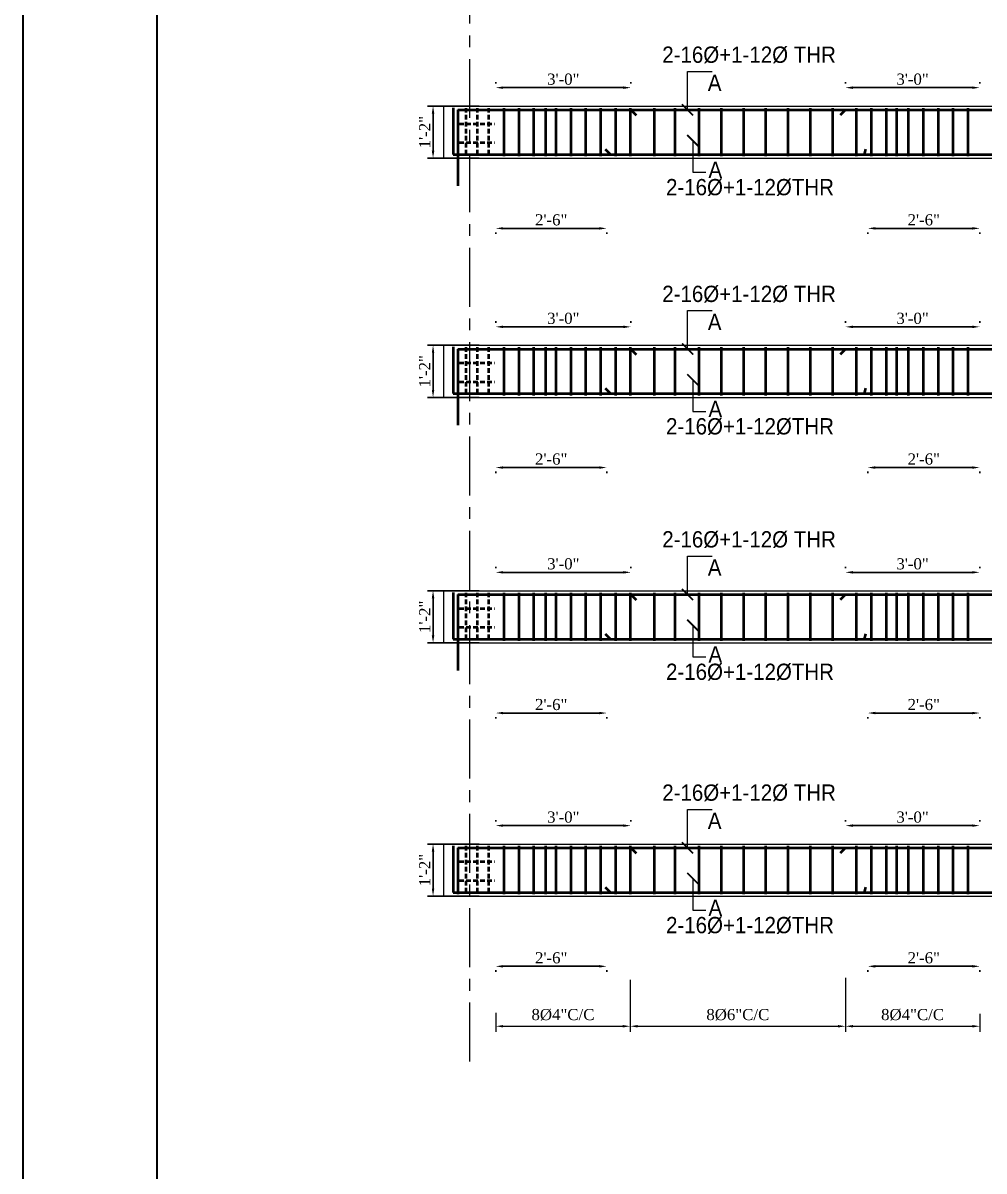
# Model space of a CAD drawing. Extents: x -2338379 to 930990, y -818978 to 106940.
# Drawn here: x 388874 to 389391, y -208401 to -207783 of the extents above; entities that cross this region are included whole.
import ezdxf

# ---------------------------------------------------------------- set-up
doc = ezdxf.new("R2010")
doc.units = 0
doc.header["$MEASUREMENT"] = 0
doc.header["$PDMODE"] = 34
doc.linetypes.add('CENTER', pattern=[50.8, 31.75, -6.35, 6.35, -6.35])
doc.linetypes.add('DASHED', pattern=[0.75, 0.5, -0.25])
doc.layers.get('0').update_dxf_attribs({"linetype": 'CONTINUOUS', "lineweight": 30})
doc.layers.get('DEFPOINTS').update_dxf_attribs({"linetype": 'CONTINUOUS'})
for name, color, linetype, lineweight in [('BARDIM', 7, 'CONTINUOUS', 15), ('Center', 11, 'CENTER', 15), ('rcc elevation', 253, 'CONTINUOUS', 18), ('rebar', 3, 'CONTINUOUS', 40), ('TEXT', 7, 'CONTINUOUS', 30)]:
    doc.layers.add(name, color=color, linetype=linetype, lineweight=lineweight)
doc.styles.add('ARIAL', font='arial.ttf', dxfattribs={"width": 0.9})
doc.styles.get("Standard").update_dxf_attribs({"font": 'times.ttf', "height": 6})
doc.styles.add('style1', font='arial.ttf')
doc.dimstyles.new('DIM1', dxfattribs={"dimscale": 0, "dimtxt": 7, "dimasz": 3, "dimexe": 3, "dimexo": 15, "dimgap": 2, "dimtad": 1, "dimdec": 0, "dimzin": 0, "dimdsep": 46, "dimlunit": 4, "dimtxsty": 'style1', "dimblk1": 'ARCHTICK', "dimblk2": 'ARCHTICK', "dimsah": 1, "dimcen": 0, "dimclrd": 6, "dimclre": 6, "dimclrt": 256, "dimadec": 0, "dimazin": 0, "dimtfac": 0.333333, "dimtdec": 0, "dimtofl": 0, "dimtmove": 2, "dimatfit": 3, "dimldrblk": 'ARCHTICK', "dimfxl": 1, "dimtolj": 1, "dimtzin": 0, "dimlwd": 13, "dimlwe": 13, "dimarcsym": 0})
doc.dimstyles.new('Standard$0', dxfattribs={"dimtxt": 6, "dimasz": 4, "dimexe": 3, "dimexo": 6, "dimgap": 3, "dimtad": 1, "dimdec": 1, "dimzin": 0, "dimdsep": 46, "dimlunit": 4, "dimtxsty": 'Standard', "dimcen": 0.09, "dimclrd": 6, "dimclre": 6, "dimclrt": 7, "dimadec": 0, "dimazin": 0, "dimtfac": 1, "dimtdec": 1, "dimtix": 1, "dimtofl": 0, "dimtmove": 1, "dimatfit": 3, "dimfxl": 1, "dimtolj": 1, "dimtzin": 0, "dimlwd": 18, "dimlwe": 18, "dimarcsym": 0})

# ---------------------------------------------------------------- blocks, each defined once
blk = doc.blocks.new('*D1057')
at = {"color": 6, "lineweight": 18, "transparency": 16777216}
for p, q in [((389201, -208297.97), (389201, -208326)), ((389128.6, -208315.73), (389128.6, -208326)), ((389132.6, -208323), (389197, -208323))]:
    blk.add_line(p, q, dxfattribs=at)
at = {"color": 6, "lineweight": 30, "transparency": 16777216}
for points in [[(389132.6, -208322.34), (389132.6, -208323.67), (389128.6, -208323)], [(389197, -208322.34), (389197, -208323.67), (389201, -208323)]]:
    blk.add_solid(points, dxfattribs=at)
at = {"layer": 'DEFPOINTS', "color": 0, "lineweight": 30, "transparency": 16777216}
for p in [(389201, -208291.97), (389128.6, -208309.73), (389201, -208323)]:
    blk.add_point(p, dxfattribs=at)
at = {"color": 7, "transparency": 16777216, "insert": (389164.8, -208316.83), "char_height": 6, "attachment_point": 5}
blk.add_mtext('\\A1;8%%c4"C/C', dxfattribs=at)
blk = doc.blocks.new('*D1058')
at = {"color": 6, "lineweight": 18, "transparency": 16777216}
for p, q in [((389201, -208297.97), (389201, -208326)), ((389316.82, -208296.85), (389316.82, -208326)), ((389205, -208323), (389312.82, -208323))]:
    blk.add_line(p, q, dxfattribs=at)
at = {"color": 6, "lineweight": 30, "transparency": 16777216}
for points in [[(389205, -208322.34), (389205, -208323.67), (389201, -208323)], [(389312.82, -208322.34), (389312.82, -208323.67), (389316.82, -208323)]]:
    blk.add_solid(points, dxfattribs=at)
at = {"layer": 'DEFPOINTS', "color": 0, "lineweight": 30, "transparency": 16777216}
for p in [(389201, -208291.97), (389316.82, -208290.85), (389316.82, -208323)]:
    blk.add_point(p, dxfattribs=at)
at = {"color": 7, "transparency": 16777216, "insert": (389258.91, -208316.83), "char_height": 6, "attachment_point": 5}
blk.add_mtext('\\A1;8%%C6"C/C', dxfattribs=at)
blk = doc.blocks.new('*D1059')
at = {"color": 6, "lineweight": 18, "transparency": 16777216}
for p, q in [((389316.82, -208296.85), (389316.82, -208326)), ((389389.11, -208316.4), (389389.11, -208326)), ((389320.82, -208323), (389385.11, -208323))]:
    blk.add_line(p, q, dxfattribs=at)
at = {"color": 6, "lineweight": 30, "transparency": 16777216}
for points in [[(389320.82, -208322.34), (389320.82, -208323.67), (389316.82, -208323)], [(389385.11, -208322.34), (389385.11, -208323.67), (389389.11, -208323)]]:
    blk.add_solid(points, dxfattribs=at)
at = {"layer": 'DEFPOINTS', "color": 0, "lineweight": 30, "transparency": 16777216}
for p in [(389316.82, -208290.85), (389389.11, -208310.4), (389389.11, -208323)]:
    blk.add_point(p, dxfattribs=at)
at = {"color": 7, "transparency": 16777216, "insert": (389352.96, -208316.83), "char_height": 6, "attachment_point": 5}
blk.add_mtext('\\A1;8%%C4"C/C', dxfattribs=at)
blk = doc.blocks.new('*D1060')
at = {"layer": 'DEFPOINTS', "color": 0, "lineweight": 30, "transparency": 16777216}
for p in [(389128.6, -208224.93), (389094.87, -208252.93), (389128.6, -208252.93)]:
    blk.add_point(p, dxfattribs=at)
at = {"layer": 'TEXT', "color": 6, "lineweight": -2, "transparency": 16777216}
for p, q in [((389119.6, -208224.93), (389091.87, -208224.93)), ((389094.87, -208228.93), (389094.87, -208248.93)), ((389119.6, -208252.93), (389091.87, -208252.93))]:
    blk.add_line(p, q, dxfattribs=at)
at = {"layer": 'TEXT', "color": 6, "lineweight": 30, "transparency": 16777216}
for points in [[(389094.2, -208228.93), (389095.54, -208228.93), (389094.87, -208224.93)], [(389094.2, -208248.93), (389095.54, -208248.93), (389094.87, -208252.93)]]:
    blk.add_solid(points, dxfattribs=at)
at = {"layer": 'TEXT', "color": 7, "transparency": 16777216, "insert": (389090.37, -208238.93), "char_height": 6, "attachment_point": 5, "rotation": 90}
blk.add_mtext('\\A1;1\'-2"', dxfattribs=at)
blk = doc.blocks.new('*D1061')
at = {"layer": 'DEFPOINTS', "color": 0, "lineweight": 30, "transparency": 16777216}
for p in [(389128.6, -208283.9), (389188.34, -208283.9), (389188.34, -208290.74)]:
    blk.add_point(p, dxfattribs=at)
at = {"layer": 'TEXT', "color": 6, "lineweight": -2, "transparency": 16777216}
for p, q in [((389128.6, -208292.9), (389128.6, -208293.74)), ((389132.6, -208290.74), (389184.34, -208290.74)), ((389188.34, -208292.9), (389188.34, -208293.74))]:
    blk.add_line(p, q, dxfattribs=at)
at = {"layer": 'TEXT', "color": 6, "lineweight": 30, "transparency": 16777216}
for points in [[(389132.6, -208290.07), (389132.6, -208291.41), (389128.6, -208290.74)], [(389184.34, -208290.07), (389184.34, -208291.41), (389188.34, -208290.74)]]:
    blk.add_solid(points, dxfattribs=at)
at = {"layer": 'TEXT', "color": 7, "transparency": 16777216, "insert": (389158.47, -208286.19), "char_height": 6, "attachment_point": 5}
blk.add_mtext('\\A1;2\'-6"', dxfattribs=at)
blk = doc.blocks.new('*D1062')
at = {"layer": 'DEFPOINTS', "color": 0, "lineweight": 30, "transparency": 16777216}
for p in [(389328.84, -208283.9), (389389.11, -208283.9), (389328.84, -208290.74)]:
    blk.add_point(p, dxfattribs=at)
at = {"layer": 'TEXT', "color": 6, "lineweight": -2, "transparency": 16777216}
for p, q in [((389328.84, -208292.9), (389328.84, -208293.74)), ((389385.11, -208290.74), (389332.84, -208290.74)), ((389389.11, -208292.9), (389389.11, -208293.74))]:
    blk.add_line(p, q, dxfattribs=at)
at = {"layer": 'TEXT', "color": 6, "lineweight": 30, "transparency": 16777216}
for points in [[(389332.84, -208290.07), (389332.84, -208291.41), (389328.84, -208290.74)], [(389385.11, -208290.07), (389385.11, -208291.41), (389389.11, -208290.74)]]:
    blk.add_solid(points, dxfattribs=at)
at = {"layer": 'TEXT', "color": 7, "transparency": 16777216, "insert": (389358.98, -208286.19), "char_height": 6, "attachment_point": 5}
blk.add_mtext('\\A1;2\'-6"', dxfattribs=at)
blk = doc.blocks.new('*D1096')
at = {"layer": 'DEFPOINTS', "color": 0, "lineweight": 30, "transparency": 16777216}
for p in [(389201.34, -208214.99), (389128.6, -208221.82), (389201.34, -208221.82)]:
    blk.add_point(p, dxfattribs=at)
at = {"layer": 'TEXT', "color": 6, "lineweight": -2, "transparency": 16777216}
for p, q in [((389128.6, -208212.82), (389128.6, -208211.99)), ((389132.6, -208214.99), (389197.34, -208214.99)), ((389201.34, -208212.82), (389201.34, -208211.99))]:
    blk.add_line(p, q, dxfattribs=at)
at = {"layer": 'TEXT', "color": 6, "lineweight": 30, "transparency": 16777216}
for points in [[(389132.6, -208214.32), (389132.6, -208215.65), (389128.6, -208214.99)], [(389197.34, -208214.32), (389197.34, -208215.65), (389201.34, -208214.99)]]:
    blk.add_solid(points, dxfattribs=at)
at = {"layer": 'TEXT', "color": 7, "transparency": 16777216, "insert": (389164.97, -208210.43), "char_height": 6, "attachment_point": 5}
blk.add_mtext('\\A1;3\'-0"', dxfattribs=at)
blk = doc.blocks.new('*D1097')
at = {"layer": 'DEFPOINTS', "color": 0, "lineweight": 30, "transparency": 16777216}
for p in [(389389.08, -208214.99), (389316.82, -208221.82), (389389.08, -208221.82)]:
    blk.add_point(p, dxfattribs=at)
at = {"layer": 'TEXT', "color": 6, "lineweight": -2, "transparency": 16777216}
for p, q in [((389316.82, -208212.82), (389316.82, -208211.99)), ((389320.82, -208214.99), (389385.08, -208214.99)), ((389389.08, -208212.82), (389389.08, -208211.99))]:
    blk.add_line(p, q, dxfattribs=at)
at = {"layer": 'TEXT', "color": 6, "lineweight": 30, "transparency": 16777216}
for points in [[(389320.82, -208214.32), (389320.82, -208215.65), (389316.82, -208214.99)], [(389385.08, -208214.32), (389385.08, -208215.65), (389389.08, -208214.99)]]:
    blk.add_solid(points, dxfattribs=at)
at = {"layer": 'TEXT', "color": 7, "transparency": 16777216, "insert": (389352.95, -208210.43), "char_height": 6, "attachment_point": 5}
blk.add_mtext('\\A1;3\'-0"', dxfattribs=at)
blk = doc.blocks.new('*D1108')
at = {"layer": 'DEFPOINTS', "color": 0, "lineweight": 30, "transparency": 16777216}
for p in [(389128.6, -208088.57), (389094.87, -208116.57), (389128.6, -208116.57)]:
    blk.add_point(p, dxfattribs=at)
at = {"layer": 'TEXT', "color": 6, "lineweight": -2, "transparency": 16777216}
for p, q in [((389119.6, -208088.57), (389091.87, -208088.57)), ((389094.87, -208092.57), (389094.87, -208112.57)), ((389119.6, -208116.57), (389091.87, -208116.57))]:
    blk.add_line(p, q, dxfattribs=at)
at = {"layer": 'TEXT', "color": 6, "lineweight": 30, "transparency": 16777216}
for points in [[(389094.2, -208092.57), (389095.54, -208092.57), (389094.87, -208088.57)], [(389094.2, -208112.57), (389095.54, -208112.57), (389094.87, -208116.57)]]:
    blk.add_solid(points, dxfattribs=at)
at = {"layer": 'TEXT', "color": 7, "transparency": 16777216, "insert": (389090.37, -208102.57), "char_height": 6, "attachment_point": 5, "rotation": 90}
blk.add_mtext('\\A1;1\'-2"', dxfattribs=at)
blk = doc.blocks.new('*D1109')
at = {"layer": 'DEFPOINTS', "color": 0, "lineweight": 30, "transparency": 16777216}
for p in [(389128.6, -208147.53), (389188.34, -208147.53), (389188.34, -208154.37)]:
    blk.add_point(p, dxfattribs=at)
at = {"layer": 'TEXT', "color": 6, "lineweight": -2, "transparency": 16777216}
for p, q in [((389128.6, -208156.53), (389128.6, -208157.37)), ((389132.6, -208154.37), (389184.34, -208154.37)), ((389188.34, -208156.53), (389188.34, -208157.37))]:
    blk.add_line(p, q, dxfattribs=at)
at = {"layer": 'TEXT', "color": 6, "lineweight": 30, "transparency": 16777216}
for points in [[(389132.6, -208153.71), (389132.6, -208155.04), (389128.6, -208154.37)], [(389184.34, -208153.71), (389184.34, -208155.04), (389188.34, -208154.37)]]:
    blk.add_solid(points, dxfattribs=at)
at = {"layer": 'TEXT', "color": 7, "transparency": 16777216, "insert": (389158.47, -208149.82), "char_height": 6, "attachment_point": 5}
blk.add_mtext('\\A1;2\'-6"', dxfattribs=at)
blk = doc.blocks.new('*D1110')
at = {"layer": 'DEFPOINTS', "color": 0, "lineweight": 30, "transparency": 16777216}
for p in [(389328.84, -208147.53), (389389.11, -208147.53), (389328.84, -208154.37)]:
    blk.add_point(p, dxfattribs=at)
at = {"layer": 'TEXT', "color": 6, "lineweight": -2, "transparency": 16777216}
for p, q in [((389328.84, -208156.53), (389328.84, -208157.37)), ((389385.11, -208154.37), (389332.84, -208154.37)), ((389389.11, -208156.53), (389389.11, -208157.37))]:
    blk.add_line(p, q, dxfattribs=at)
at = {"layer": 'TEXT', "color": 6, "lineweight": 30, "transparency": 16777216}
for points in [[(389332.84, -208153.71), (389332.84, -208155.04), (389328.84, -208154.37)], [(389385.11, -208153.71), (389385.11, -208155.04), (389389.11, -208154.37)]]:
    blk.add_solid(points, dxfattribs=at)
at = {"layer": 'TEXT', "color": 7, "transparency": 16777216, "insert": (389358.98, -208149.82), "char_height": 6, "attachment_point": 5}
blk.add_mtext('\\A1;2\'-6"', dxfattribs=at)
blk = doc.blocks.new('*D1121')
at = {"layer": 'DEFPOINTS', "color": 0, "lineweight": 30, "transparency": 16777216}
for p in [(389201.34, -208078.62), (389128.6, -208085.46), (389201.34, -208085.46)]:
    blk.add_point(p, dxfattribs=at)
at = {"layer": 'TEXT', "color": 6, "lineweight": -2, "transparency": 16777216}
for p, q in [((389128.6, -208076.46), (389128.6, -208075.62)), ((389132.6, -208078.62), (389197.34, -208078.62)), ((389201.34, -208076.46), (389201.34, -208075.62))]:
    blk.add_line(p, q, dxfattribs=at)
at = {"layer": 'TEXT', "color": 6, "lineweight": 30, "transparency": 16777216}
for points in [[(389132.6, -208077.95), (389132.6, -208079.28), (389128.6, -208078.62)], [(389197.34, -208077.95), (389197.34, -208079.28), (389201.34, -208078.62)]]:
    blk.add_solid(points, dxfattribs=at)
at = {"layer": 'TEXT', "color": 7, "transparency": 16777216, "insert": (389164.97, -208074.07), "char_height": 6, "attachment_point": 5}
blk.add_mtext('\\A1;3\'-0"', dxfattribs=at)
blk = doc.blocks.new('*D1122')
at = {"layer": 'DEFPOINTS', "color": 0, "lineweight": 30, "transparency": 16777216}
for p in [(389389.08, -208078.62), (389316.82, -208085.46), (389389.08, -208085.46)]:
    blk.add_point(p, dxfattribs=at)
at = {"layer": 'TEXT', "color": 6, "lineweight": -2, "transparency": 16777216}
for p, q in [((389316.82, -208076.46), (389316.82, -208075.62)), ((389320.82, -208078.62), (389385.08, -208078.62)), ((389389.08, -208076.46), (389389.08, -208075.62))]:
    blk.add_line(p, q, dxfattribs=at)
at = {"layer": 'TEXT', "color": 6, "lineweight": 30, "transparency": 16777216}
for points in [[(389320.82, -208077.95), (389320.82, -208079.28), (389316.82, -208078.62)], [(389385.08, -208077.95), (389385.08, -208079.28), (389389.08, -208078.62)]]:
    blk.add_solid(points, dxfattribs=at)
at = {"layer": 'TEXT', "color": 7, "transparency": 16777216, "insert": (389352.95, -208074.07), "char_height": 6, "attachment_point": 5}
blk.add_mtext('\\A1;3\'-0"', dxfattribs=at)
blk = doc.blocks.new('*D1135')
at = {"layer": 'DEFPOINTS', "color": 0, "lineweight": 30, "transparency": 16777216}
for p in [(389128.6, -207956.4), (389094.87, -207984.4), (389128.6, -207984.4)]:
    blk.add_point(p, dxfattribs=at)
at = {"layer": 'TEXT', "color": 6, "lineweight": -2, "transparency": 16777216}
for p, q in [((389119.6, -207956.4), (389091.87, -207956.4)), ((389094.87, -207960.4), (389094.87, -207980.4)), ((389119.6, -207984.4), (389091.87, -207984.4))]:
    blk.add_line(p, q, dxfattribs=at)
at = {"layer": 'TEXT', "color": 6, "lineweight": 30, "transparency": 16777216}
for points in [[(389094.2, -207960.4), (389095.54, -207960.4), (389094.87, -207956.4)], [(389094.2, -207980.4), (389095.54, -207980.4), (389094.87, -207984.4)]]:
    blk.add_solid(points, dxfattribs=at)
at = {"layer": 'TEXT', "color": 7, "transparency": 16777216, "insert": (389090.37, -207970.4), "char_height": 6, "attachment_point": 5, "rotation": 90}
blk.add_mtext('\\A1;1\'-2"', dxfattribs=at)
blk = doc.blocks.new('*D1136')
at = {"layer": 'DEFPOINTS', "color": 0, "lineweight": 30, "transparency": 16777216}
for p in [(389128.6, -208015.37), (389188.34, -208015.37), (389188.34, -208022.2)]:
    blk.add_point(p, dxfattribs=at)
at = {"layer": 'TEXT', "color": 6, "lineweight": -2, "transparency": 16777216}
for p, q in [((389132.6, -208022.2), (389184.34, -208022.2)), ((389128.6, -208024.37), (389128.6, -208025.2)), ((389188.34, -208024.37), (389188.34, -208025.2))]:
    blk.add_line(p, q, dxfattribs=at)
at = {"layer": 'TEXT', "color": 6, "lineweight": 30, "transparency": 16777216}
for points in [[(389132.6, -208021.54), (389132.6, -208022.87), (389128.6, -208022.2)], [(389184.34, -208021.54), (389184.34, -208022.87), (389188.34, -208022.2)]]:
    blk.add_solid(points, dxfattribs=at)
at = {"layer": 'TEXT', "color": 7, "transparency": 16777216, "insert": (389158.47, -208017.65), "char_height": 6, "attachment_point": 5}
blk.add_mtext('\\A1;2\'-6"', dxfattribs=at)
blk = doc.blocks.new('*D1137')
at = {"layer": 'DEFPOINTS', "color": 0, "lineweight": 30, "transparency": 16777216}
for p in [(389328.84, -208015.37), (389389.11, -208015.37), (389328.84, -208022.2)]:
    blk.add_point(p, dxfattribs=at)
at = {"layer": 'TEXT', "color": 6, "lineweight": -2, "transparency": 16777216}
for p, q in [((389385.11, -208022.2), (389332.84, -208022.2)), ((389328.84, -208024.37), (389328.84, -208025.2)), ((389389.11, -208024.37), (389389.11, -208025.2))]:
    blk.add_line(p, q, dxfattribs=at)
at = {"layer": 'TEXT', "color": 6, "lineweight": 30, "transparency": 16777216}
for points in [[(389332.84, -208021.54), (389332.84, -208022.87), (389328.84, -208022.2)], [(389385.11, -208021.54), (389385.11, -208022.87), (389389.11, -208022.2)]]:
    blk.add_solid(points, dxfattribs=at)
at = {"layer": 'TEXT', "color": 7, "transparency": 16777216, "insert": (389358.98, -208017.65), "char_height": 6, "attachment_point": 5}
blk.add_mtext('\\A1;2\'-6"', dxfattribs=at)
blk = doc.blocks.new('*D1148')
at = {"layer": 'DEFPOINTS', "color": 0, "lineweight": 30, "transparency": 16777216}
for p in [(389201.34, -207946.45), (389128.6, -207953.29), (389201.34, -207953.29)]:
    blk.add_point(p, dxfattribs=at)
at = {"layer": 'TEXT', "color": 6, "lineweight": -2, "transparency": 16777216}
for p, q in [((389128.6, -207944.29), (389128.6, -207943.45)), ((389201.34, -207944.29), (389201.34, -207943.45)), ((389132.6, -207946.45), (389197.34, -207946.45))]:
    blk.add_line(p, q, dxfattribs=at)
at = {"layer": 'TEXT', "color": 6, "lineweight": 30, "transparency": 16777216}
for points in [[(389132.6, -207945.78), (389132.6, -207947.12), (389128.6, -207946.45)], [(389197.34, -207945.78), (389197.34, -207947.12), (389201.34, -207946.45)]]:
    blk.add_solid(points, dxfattribs=at)
at = {"layer": 'TEXT', "color": 7, "transparency": 16777216, "insert": (389164.97, -207941.9), "char_height": 6, "attachment_point": 5}
blk.add_mtext('\\A1;3\'-0"', dxfattribs=at)
blk = doc.blocks.new('*D1149')
at = {"layer": 'DEFPOINTS', "color": 0, "lineweight": 30, "transparency": 16777216}
for p in [(389389.08, -207946.45), (389316.82, -207953.29), (389389.08, -207953.29)]:
    blk.add_point(p, dxfattribs=at)
at = {"layer": 'TEXT', "color": 6, "lineweight": -2, "transparency": 16777216}
for p, q in [((389316.82, -207944.29), (389316.82, -207943.45)), ((389389.08, -207944.29), (389389.08, -207943.45)), ((389320.82, -207946.45), (389385.08, -207946.45))]:
    blk.add_line(p, q, dxfattribs=at)
at = {"layer": 'TEXT', "color": 6, "lineweight": 30, "transparency": 16777216}
for points in [[(389320.82, -207945.78), (389320.82, -207947.12), (389316.82, -207946.45)], [(389385.08, -207945.78), (389385.08, -207947.12), (389389.08, -207946.45)]]:
    blk.add_solid(points, dxfattribs=at)
at = {"layer": 'TEXT', "color": 7, "transparency": 16777216, "insert": (389352.95, -207941.9), "char_height": 6, "attachment_point": 5}
blk.add_mtext('\\A1;3\'-0"', dxfattribs=at)
blk = doc.blocks.new('*D1162')
at = {"layer": 'DEFPOINTS', "color": 0, "lineweight": 30, "transparency": 16777216}
for p in [(389128.6, -207827.62), (389094.87, -207855.62), (389128.6, -207855.62)]:
    blk.add_point(p, dxfattribs=at)
at = {"layer": 'TEXT', "color": 6, "lineweight": -2, "transparency": 16777216}
for p, q in [((389119.6, -207827.62), (389091.87, -207827.62)), ((389094.87, -207831.62), (389094.87, -207851.62)), ((389119.6, -207855.62), (389091.87, -207855.62))]:
    blk.add_line(p, q, dxfattribs=at)
at = {"layer": 'TEXT', "color": 6, "lineweight": 30, "transparency": 16777216}
for points in [[(389094.2, -207831.62), (389095.54, -207831.62), (389094.87, -207827.62)], [(389094.2, -207851.62), (389095.54, -207851.62), (389094.87, -207855.62)]]:
    blk.add_solid(points, dxfattribs=at)
at = {"layer": 'TEXT', "color": 7, "transparency": 16777216, "insert": (389090.37, -207841.62), "char_height": 6, "attachment_point": 5, "rotation": 90}
blk.add_mtext('\\A1;1\'-2"', dxfattribs=at)
blk = doc.blocks.new('*D1163')
at = {"layer": 'DEFPOINTS', "color": 0, "lineweight": 30, "transparency": 16777216}
for p in [(389128.6, -207886.59), (389188.34, -207886.59), (389188.34, -207893.43)]:
    blk.add_point(p, dxfattribs=at)
at = {"layer": 'TEXT', "color": 6, "lineweight": -2, "transparency": 16777216}
for p, q in [((389132.6, -207893.43), (389184.34, -207893.43)), ((389128.6, -207895.59), (389128.6, -207896.43)), ((389188.34, -207895.59), (389188.34, -207896.43))]:
    blk.add_line(p, q, dxfattribs=at)
at = {"layer": 'TEXT', "color": 6, "lineweight": 30, "transparency": 16777216}
for points in [[(389132.6, -207892.76), (389132.6, -207894.09), (389128.6, -207893.43)], [(389184.34, -207892.76), (389184.34, -207894.09), (389188.34, -207893.43)]]:
    blk.add_solid(points, dxfattribs=at)
at = {"layer": 'TEXT', "color": 7, "transparency": 16777216, "insert": (389158.47, -207888.87), "char_height": 6, "attachment_point": 5}
blk.add_mtext('\\A1;2\'-6"', dxfattribs=at)
blk = doc.blocks.new('*D1164')
at = {"layer": 'DEFPOINTS', "color": 0, "lineweight": 30, "transparency": 16777216}
for p in [(389328.84, -207886.59), (389389.11, -207886.59), (389328.84, -207893.43)]:
    blk.add_point(p, dxfattribs=at)
at = {"layer": 'TEXT', "color": 6, "lineweight": -2, "transparency": 16777216}
for p, q in [((389385.11, -207893.43), (389332.84, -207893.43)), ((389328.84, -207895.59), (389328.84, -207896.43)), ((389389.11, -207895.59), (389389.11, -207896.43))]:
    blk.add_line(p, q, dxfattribs=at)
at = {"layer": 'TEXT', "color": 6, "lineweight": 30, "transparency": 16777216}
for points in [[(389332.84, -207892.76), (389332.84, -207894.09), (389328.84, -207893.43)], [(389385.11, -207892.76), (389385.11, -207894.09), (389389.11, -207893.43)]]:
    blk.add_solid(points, dxfattribs=at)
at = {"layer": 'TEXT', "color": 7, "transparency": 16777216, "insert": (389358.98, -207888.87), "char_height": 6, "attachment_point": 5}
blk.add_mtext('\\A1;2\'-6"', dxfattribs=at)
blk = doc.blocks.new('*D1175')
at = {"layer": 'DEFPOINTS', "color": 0, "lineweight": 30, "transparency": 16777216}
for p in [(389201.34, -207817.67), (389128.6, -207824.51), (389201.34, -207824.51)]:
    blk.add_point(p, dxfattribs=at)
at = {"layer": 'TEXT', "color": 6, "lineweight": -2, "transparency": 16777216}
for p, q in [((389128.6, -207815.51), (389128.6, -207814.67)), ((389132.6, -207817.67), (389197.34, -207817.67)), ((389201.34, -207815.51), (389201.34, -207814.67))]:
    blk.add_line(p, q, dxfattribs=at)
at = {"layer": 'TEXT', "color": 6, "lineweight": 30, "transparency": 16777216}
for points in [[(389132.6, -207817), (389132.6, -207818.34), (389128.6, -207817.67)], [(389197.34, -207817), (389197.34, -207818.34), (389201.34, -207817.67)]]:
    blk.add_solid(points, dxfattribs=at)
at = {"layer": 'TEXT', "color": 7, "transparency": 16777216, "insert": (389164.97, -207813.12), "char_height": 6, "attachment_point": 5}
blk.add_mtext('\\A1;3\'-0"', dxfattribs=at)
blk = doc.blocks.new('*D1176')
at = {"layer": 'DEFPOINTS', "color": 0, "lineweight": 30, "transparency": 16777216}
for p in [(389389.08, -207817.67), (389316.82, -207824.51), (389389.08, -207824.51)]:
    blk.add_point(p, dxfattribs=at)
at = {"layer": 'TEXT', "color": 6, "lineweight": -2, "transparency": 16777216}
for p, q in [((389316.82, -207815.51), (389316.82, -207814.67)), ((389320.82, -207817.67), (389385.08, -207817.67)), ((389389.08, -207815.51), (389389.08, -207814.67))]:
    blk.add_line(p, q, dxfattribs=at)
at = {"layer": 'TEXT', "color": 6, "lineweight": 30, "transparency": 16777216}
for points in [[(389320.82, -207817), (389320.82, -207818.34), (389316.82, -207817.67)], [(389385.08, -207817), (389385.08, -207818.34), (389389.08, -207817.67)]]:
    blk.add_solid(points, dxfattribs=at)
at = {"layer": 'TEXT', "color": 7, "transparency": 16777216, "insert": (389352.95, -207813.12), "char_height": 6, "attachment_point": 5}
blk.add_mtext('\\A1;3\'-0"', dxfattribs=at)

msp = doc.modelspace()

# ---------------------------------------------------------------- linework, layer by layer
at = {"color": 3}
for points in [[(392051.75, -209594.54), (392051.75, -207168.14), (388874.15, -207168.14), (388874.15, -209594.54)], [(391979.75, -209522.54), (391979.75, -207240.14), (388946.15, -207240.14), (388946.15, -209522.54)]]:
    msp.add_lwpolyline(points, close=True, dxfattribs=at)
at = {"layer": 'Center'}
msp.add_line((389114.6, -208341.99), (389114.6, -207453.84), dxfattribs=at)
at = {"layer": 'rcc elevation', "ltscale": 20}
for p, q in [((389100.6, -207855.62), (389100.6, -207827.62)), ((389100.6, -207827.62), (389389.08, -207827.62)), ((389389.08, -207827.62), (389677.56, -207827.62)), ((389100.6, -207855.62), (389389.08, -207855.62)), ((389389.08, -207855.62), (389677.56, -207855.62)), ((389100.6, -207984.4), (389100.6, -207956.4)), ((389100.6, -207956.4), (389389.08, -207956.4)), ((389389.08, -207956.4), (389677.56, -207956.4)), ((389100.6, -207984.4), (389389.08, -207984.4)), ((389389.08, -207984.4), (389677.56, -207984.4)), ((389100.6, -208116.57), (389100.6, -208088.57)), ((389100.6, -208088.57), (389389.08, -208088.57)), ((389389.08, -208088.57), (389677.56, -208088.57)), ((389100.6, -208116.57), (389389.08, -208116.57)), ((389389.08, -208116.57), (389677.56, -208116.57)), ((389100.6, -208252.93), (389100.6, -208224.93)), ((389100.6, -208224.93), (389389.08, -208224.93)), ((389389.08, -208224.93), (389677.56, -208224.93)), ((389100.6, -208252.93), (389389.08, -208252.93)), ((389389.08, -208252.93), (389677.56, -208252.93))]:
    msp.add_line(p, q, dxfattribs=at)
at = {"layer": 'rebar', "ltscale": 20}
for p, q in [((389105.64, -207828.49), (389105.64, -207853.62)), ((389108.27, -207829.62), (391168.69, -207829.62)), ((389108.27, -207829.62), (389108.27, -207870.54)), ((389201.34, -207829.62), (389204.19, -207832.47)), ((389316.82, -207829.62), (389313.97, -207832.47)), ((389187.49, -207850.77), (389190.34, -207853.62)), ((389327.69, -207850.77), (389326.84, -207853.62)), ((389105.64, -207853.62), (391168.69, -207853.62)), ((389105.64, -207957.27), (389105.64, -207982.4)), ((389108.27, -207958.4), (391168.69, -207958.4)), ((389108.27, -207958.4), (389108.27, -207999.32)), ((389201.34, -207958.4), (389204.19, -207961.25)), ((389316.82, -207958.4), (389313.97, -207961.25)), ((389187.49, -207979.55), (389190.34, -207982.4)), ((389327.69, -207979.55), (389326.84, -207982.4)), ((389105.64, -207982.4), (391168.69, -207982.4)), ((389105.64, -208089.44), (389105.64, -208114.57)), ((389108.27, -208090.57), (391168.69, -208090.57)), ((389108.27, -208090.57), (389108.27, -208131.48)), ((389201.34, -208090.57), (389204.19, -208093.42)), ((389316.82, -208090.57), (389313.97, -208093.42)), ((389105.64, -208114.57), (391168.69, -208114.57)), ((389187.49, -208111.72), (389190.34, -208114.57)), ((389327.69, -208111.72), (389326.84, -208114.57)), ((389105.64, -208225.8), (389105.64, -208250.93)), ((389108.27, -208226.93), (390850.61, -208226.93)), ((389108.27, -208226.93), (389108.27, -208251.87)), ((389201.34, -208226.93), (389204.19, -208229.78)), ((389316.82, -208226.93), (389313.97, -208229.78)), ((389105.64, -208250.93), (390853.24, -208250.93)), ((389187.49, -208248.08), (389190.34, -208250.93)), ((389327.69, -208248.08), (389326.84, -208250.93))]:
    msp.add_line(p, q, dxfattribs=at)
at = {"layer": 'rebar', "linetype": 'DASHED', "ltscale": 5}
for p, q in [((389112.48, -207828.62), (389112.48, -207854.62)), ((389118.56, -207828.62), (389118.56, -207854.62)), ((389124.64, -207828.62), (389124.64, -207854.62)), ((389108.99, -207837.07), (389128.01, -207837.07)), ((389108.99, -207847.24), (389128.01, -207847.24)), ((389112.48, -207957.4), (389112.48, -207983.4)), ((389118.56, -207957.4), (389118.56, -207983.4)), ((389124.64, -207957.4), (389124.64, -207983.4)), ((389108.99, -207965.85), (389128.01, -207965.85)), ((389108.99, -207976.02), (389128.01, -207976.02)), ((389112.48, -208089.57), (389112.48, -208115.57)), ((389118.56, -208089.57), (389118.56, -208115.57)), ((389124.64, -208089.57), (389124.64, -208115.57)), ((389108.99, -208098.02), (389128.01, -208098.02)), ((389108.99, -208108.19), (389128.01, -208108.19)), ((389112.48, -208225.93), (389112.48, -208251.93)), ((389118.56, -208225.93), (389118.56, -208251.93)), ((389124.64, -208225.93), (389124.64, -208251.93)), ((389108.99, -208234.39), (389128.01, -208234.39)), ((389108.99, -208244.56), (389128.01, -208244.56))]:
    msp.add_line(p, q, dxfattribs=at)
at = {"layer": 'rebar', "ltscale": 5}
for p, q in [((389133, -207828.62), (389133, -207854.62)), ((389141, -207828.62), (389141, -207854.62)), ((389149, -207828.62), (389149, -207854.62)), ((389155.34, -207828.62), (389155.34, -207854.62)), ((389161, -207828.62), (389161, -207854.62)), ((389169, -207828.62), (389169, -207854.62)), ((389177, -207828.62), (389177, -207854.62)), ((389185, -207828.62), (389185, -207854.62)), ((389193, -207828.62), (389193, -207854.62)), ((389201, -207828.62), (389201, -207854.62)), ((389213.88, -207828.62), (389213.88, -207854.62)), ((389225, -207828.62), (389225, -207854.62)), ((389237.88, -207828.62), (389237.88, -207854.62)), ((389249.88, -207828.62), (389249.88, -207854.62)), ((389261.88, -207828.62), (389261.88, -207854.62)), ((389273.88, -207828.62), (389273.88, -207854.62)), ((389285.88, -207828.62), (389285.88, -207854.62)), ((389297.88, -207828.62), (389297.88, -207854.62)), ((389309.88, -207828.62), (389309.88, -207854.62)), ((389322.67, -207828.62), (389322.67, -207854.62)), ((389330.67, -207828.62), (389330.67, -207854.62)), ((389338.67, -207828.62), (389338.67, -207854.62)), ((389344.39, -207828.62), (389344.39, -207854.62)), ((389350.67, -207828.62), (389350.67, -207854.62)), ((389358.67, -207828.62), (389358.67, -207854.62)), ((389366.67, -207828.62), (389366.67, -207854.62)), ((389374.67, -207828.62), (389374.67, -207854.62)), ((389382.67, -207828.62), (389382.67, -207854.62)), ((389133, -207957.4), (389133, -207983.4)), ((389141, -207957.4), (389141, -207983.4)), ((389149, -207957.4), (389149, -207983.4)), ((389155.34, -207957.4), (389155.34, -207983.4)), ((389161, -207957.4), (389161, -207983.4)), ((389169, -207957.4), (389169, -207983.4)), ((389177, -207957.4), (389177, -207983.4)), ((389185, -207957.4), (389185, -207983.4)), ((389193, -207957.4), (389193, -207983.4)), ((389201, -207957.4), (389201, -207983.4)), ((389213.88, -207957.4), (389213.88, -207983.4)), ((389225, -207957.4), (389225, -207983.4)), ((389237.88, -207957.4), (389237.88, -207983.4)), ((389249.88, -207957.4), (389249.88, -207983.4)), ((389261.88, -207957.4), (389261.88, -207983.4)), ((389273.88, -207957.4), (389273.88, -207983.4)), ((389285.88, -207957.4), (389285.88, -207983.4)), ((389297.88, -207957.4), (389297.88, -207983.4)), ((389309.88, -207957.4), (389309.88, -207983.4)), ((389322.67, -207957.4), (389322.67, -207983.4)), ((389330.67, -207957.4), (389330.67, -207983.4)), ((389338.67, -207957.4), (389338.67, -207983.4)), ((389344.39, -207957.4), (389344.39, -207983.4)), ((389350.67, -207957.4), (389350.67, -207983.4)), ((389358.67, -207957.4), (389358.67, -207983.4)), ((389366.67, -207957.4), (389366.67, -207983.4)), ((389374.67, -207957.4), (389374.67, -207983.4)), ((389382.67, -207957.4), (389382.67, -207983.4)), ((389133, -208089.57), (389133, -208115.57)), ((389141, -208089.57), (389141, -208115.57)), ((389149, -208089.57), (389149, -208115.57)), ((389155.34, -208089.57), (389155.34, -208115.57)), ((389161, -208089.57), (389161, -208115.57)), ((389169, -208089.57), (389169, -208115.57)), ((389177, -208089.57), (389177, -208115.57)), ((389185, -208089.57), (389185, -208115.57)), ((389193, -208089.57), (389193, -208115.57)), ((389201, -208089.57), (389201, -208115.57)), ((389213.88, -208089.57), (389213.88, -208115.57)), ((389225, -208089.57), (389225, -208115.57)), ((389237.88, -208089.57), (389237.88, -208115.57)), ((389249.88, -208089.57), (389249.88, -208115.57)), ((389261.88, -208089.57), (389261.88, -208115.57)), ((389273.88, -208089.57), (389273.88, -208115.57)), ((389285.88, -208089.57), (389285.88, -208115.57)), ((389297.88, -208089.57), (389297.88, -208115.57)), ((389309.88, -208089.57), (389309.88, -208115.57)), ((389322.67, -208089.57), (389322.67, -208115.57)), ((389330.67, -208089.57), (389330.67, -208115.57)), ((389338.67, -208089.57), (389338.67, -208115.57)), ((389344.39, -208089.57), (389344.39, -208115.57)), ((389350.67, -208089.57), (389350.67, -208115.57)), ((389358.67, -208089.57), (389358.67, -208115.57)), ((389366.67, -208089.57), (389366.67, -208115.57)), ((389374.67, -208089.57), (389374.67, -208115.57)), ((389382.67, -208089.57), (389382.67, -208115.57)), ((389133, -208225.93), (389133, -208251.93)), ((389141, -208225.93), (389141, -208251.93)), ((389149, -208225.93), (389149, -208251.93)), ((389155.34, -208225.93), (389155.34, -208251.93)), ((389161, -208225.93), (389161, -208251.93)), ((389169, -208225.93), (389169, -208251.93)), ((389177, -208225.93), (389177, -208251.93)), ((389185, -208225.93), (389185, -208251.93)), ((389193, -208225.93), (389193, -208251.93)), ((389201, -208225.93), (389201, -208251.93)), ((389213.88, -208225.93), (389213.88, -208251.93)), ((389225, -208225.93), (389225, -208251.93)), ((389237.88, -208225.93), (389237.88, -208251.93)), ((389249.88, -208225.93), (389249.88, -208251.93)), ((389261.88, -208225.93), (389261.88, -208251.93)), ((389273.88, -208225.93), (389273.88, -208251.93)), ((389285.88, -208225.93), (389285.88, -208251.93)), ((389297.88, -208225.93), (389297.88, -208251.93)), ((389309.88, -208225.93), (389309.88, -208251.93)), ((389322.67, -208225.93), (389322.67, -208251.93)), ((389330.67, -208225.93), (389330.67, -208251.93)), ((389338.67, -208225.93), (389338.67, -208251.93)), ((389344.39, -208225.93), (389344.39, -208251.93)), ((389350.67, -208225.93), (389350.67, -208251.93)), ((389358.67, -208225.93), (389358.67, -208251.93)), ((389366.67, -208225.93), (389366.67, -208251.93)), ((389374.67, -208225.93), (389374.67, -208251.93)), ((389382.67, -208225.93), (389382.67, -208251.93))]:
    msp.add_line(p, q, dxfattribs=at)

# ---------------------------------------------------------------- texts
at = {"layer": 'TEXT', "style": 'ARIAL', "width": 0.9}
for s, height, p in [('2-16%%C+1-12%%C THR', 8.7687, (389218.24, -207804.29)), ('A', 8.77, (389242.75, -207819.43)), ('A', 8.77, (389243.1, -207866.25)), ('2-16%%C+1-12%%CTHR', 8.7687, (389220.27, -207875.61)), ('2-16%%C+1-12%%C THR', 8.7687, (389218.24, -207933.07)), ('A', 8.77, (389242.75, -207948.21)), ('A', 8.77, (389243.1, -207995.03)), ('2-16%%C+1-12%%CTHR', 8.7687, (389220.27, -208004.38)), ('2-16%%C+1-12%%C THR', 8.7687, (389218.24, -208065.23)), ('A', 8.77, (389242.75, -208080.38)), ('A', 8.77, (389243.1, -208127.2)), ('2-16%%C+1-12%%CTHR', 8.7687, (389220.27, -208136.55)), ('2-16%%C+1-12%%C THR', 8.7687, (389218.24, -208201.6)), ('A', 8.77, (389242.75, -208216.75)), ('A', 8.77, (389243.1, -208263.57)), ('2-16%%C+1-12%%CTHR', 8.7687, (389220.27, -208272.92))]:
    msp.add_text(s, height=height, dxfattribs=at).set_placement(p)

# ---------------------------------------------------------------- dimensions: what is measured, and where the dimension line sits
for base, p1, p2, text, picture, middle in [((389201, -208323), (389128.6, -208309.73), (389201, -208291.97), '8%%c4"C/C', '*D1057', (389164.8, -208316.83)), ((389316.82, -208323), (389201, -208291.97), (389316.82, -208290.85), '8%%C6"C/C', '*D1058', (389258.91, -208316.83)), ((389389.11, -208323), (389316.82, -208290.85), (389389.11, -208310.4), '8%%C4"C/C', '*D1059', (389352.96, -208316.83))]:
    dim = msp.add_linear_dim(base=base, p1=p1, p2=p2, text=text, dimstyle='Standard$0')
    dim.commit()
    dim.dimension.update_dxf_attribs({"geometry": picture, "text_midpoint": middle})
at = {"layer": 'TEXT'}
for p1, p2, distance, picture, middle in [((389128.6, -207824.51), (389201.34, -207824.51), 6.84, '*D1175', (389164.97, -207813.12)), ((389316.82, -207824.51), (389389.08, -207824.51), 6.84, '*D1176', (389352.95, -207813.12)), ((389128.6, -207886.59), (389188.34, -207886.59), -6.84, '*D1163', (389158.47, -207888.87)), ((389389.11, -207886.59), (389328.84, -207886.59), 6.84, '*D1164', (389358.98, -207888.87)), ((389128.6, -207953.29), (389201.34, -207953.29), 6.84, '*D1148', (389164.97, -207941.9)), ((389316.82, -207953.29), (389389.08, -207953.29), 6.84, '*D1149', (389352.95, -207941.9)), ((389128.6, -208015.37), (389188.34, -208015.37), -6.84, '*D1136', (389158.47, -208017.65)), ((389389.11, -208015.37), (389328.84, -208015.37), 6.84, '*D1137', (389358.98, -208017.65)), ((389128.6, -208085.46), (389201.34, -208085.46), 6.84, '*D1121', (389164.97, -208074.07)), ((389316.82, -208085.46), (389389.08, -208085.46), 6.84, '*D1122', (389352.95, -208074.07)), ((389128.6, -208147.53), (389188.34, -208147.53), -6.84, '*D1109', (389158.47, -208149.82)), ((389389.11, -208147.53), (389328.84, -208147.53), 6.84, '*D1110', (389358.98, -208149.82)), ((389128.6, -208221.82), (389201.34, -208221.82), 6.84, '*D1096', (389164.97, -208210.43)), ((389316.82, -208221.82), (389389.08, -208221.82), 6.84, '*D1097', (389352.95, -208210.43)), ((389128.6, -208283.9), (389188.34, -208283.9), -6.84, '*D1061', (389158.47, -208286.19)), ((389389.11, -208283.9), (389328.84, -208283.9), 6.84, '*D1062', (389358.98, -208286.19))]:
    dim = msp.add_aligned_dim(p1=p1, p2=p2, distance=distance, dimstyle='Standard$0', override={"dimscale": 0.5, "dimtxt": 18, "dimasz": 8, "dimexe": 6, "dimexo": 18, "dimdec": 0, "dimlfac": 0.5, "dimzin": 11, "dimcen": 2.5, "dimdle": 6, "dimtdec": 0, "dimtofl": 1, "dimlwd": 65534, "dimlwe": 65534}, dxfattribs=at)
    dim.commit()
    dim.dimension.update_dxf_attribs({"geometry": picture, "text_midpoint": middle})
for base, p1, p2, picture, middle in [((389094.87, -207855.62), (389128.6, -207827.62), (389128.6, -207855.62), '*D1162', (389090.37, -207841.62)), ((389094.87, -207984.4), (389128.6, -207956.4), (389128.6, -207984.4), '*D1135', (389090.37, -207970.4)), ((389094.87, -208116.57), (389128.6, -208088.57), (389128.6, -208116.57), '*D1108', (389090.37, -208102.57)), ((389094.87, -208252.93), (389128.6, -208224.93), (389128.6, -208252.93), '*D1060', (389090.37, -208238.93))]:
    dim = msp.add_linear_dim(base=base, p1=p1, p2=p2, angle=90, dimstyle='Standard$0', override={"dimscale": 0.5, "dimtxt": 18, "dimasz": 8, "dimexe": 6, "dimexo": 18, "dimdec": 0, "dimlfac": 0.5, "dimzin": 11, "dimcen": 2.5, "dimdle": 6, "dimtdec": 0, "dimtofl": 1, "dimlwd": 65534, "dimlwe": 65534}, dxfattribs=at)
    dim.commit()
    dim.dimension.update_dxf_attribs({"geometry": picture, "text_midpoint": middle})

# ---------------------------------------------------------------- leaders
at = {"layer": 'BARDIM', "color": 1}
for points in [[(389231.85, -207829.6), (389231.85, -207808.9), (389245.02, -207808.9)], [(389234.65, -207846.17), (389234.65, -207863.2), (389241.66, -207863.2)], [(389231.85, -207958.38), (389231.85, -207937.68), (389245.02, -207937.68)], [(389234.65, -207974.95), (389234.65, -207991.98), (389241.66, -207991.98)], [(389231.85, -208090.55), (389231.85, -208069.85), (389245.02, -208069.85)], [(389234.65, -208107.11), (389234.65, -208124.15), (389241.66, -208124.15)], [(389231.85, -208226.92), (389231.85, -208206.22), (389245.02, -208206.22)], [(389234.65, -208243.48), (389234.65, -208260.52), (389241.66, -208260.52)]]:
    msp.add_leader(points, dimstyle='DIM1', override={"dimscale": 1, "dimasz": 6}, dxfattribs=at)

doc.saveas('drawing.dxf')
